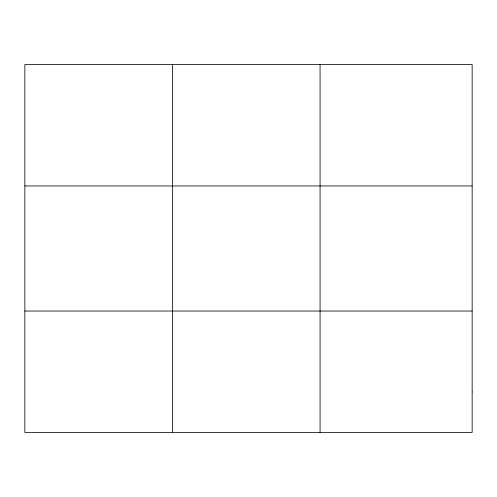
<?xml version="1.0" encoding="UTF-8"?>
<svg xmlns="http://www.w3.org/2000/svg" width="497" height="497" viewBox="0 0 497 497"><rect width="100%" height="100%" fill="white"/><g stroke="black" fill="none" stroke-linecap="round" stroke-linejoin="round"><path stroke-width="0.75" d="M172.459 64.56L172.459 432.44M320.068 64.56L320.068 432.44M24.85 185.959L472.15 185.959M24.85 311.041L472.15 311.041M472.15 391.971L472.15 432.44L24.85 432.44L24.85 64.56L472.15 64.56L472.15 391.971"/></g></svg>
